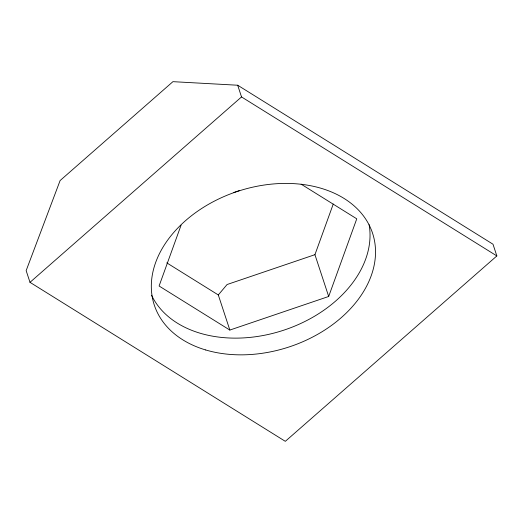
<?xml version="1.0" encoding="UTF-8"?>
<svg xmlns="http://www.w3.org/2000/svg" width="523" height="523" viewBox="0 0 523 523"><rect width="100%" height="100%" fill="white"/><g stroke="black" fill="none" stroke-linecap="round" stroke-linejoin="round"><path stroke-width="0.78" d="M181.063 225.23L159.09 286.003L229.845 330.065L328.686 296.476L356.764 218.823L301.124 184.168M328.686 296.476L314.938 254.668L333.249 204.042M229.845 330.065L218.3 294.946L227.08 284.525L314.938 254.668M30.001 282.335L241.528 96.932L237.684 85.229L172.93 81.666L60.112 180.553L26.15 270.633L30.001 282.335L285.316 441.334L496.85 255.93L492.999 244.221L237.684 85.229M233.866 192.477L239.201 190.666M241.528 96.932L496.85 255.93M166.778 262.866L218.3 294.946M369.114 224.661A114.897 81.948 -18.2 0 1 282.917 330.458A114.897 81.948 -18.2 0 1 151.565 295.24M205.683 349.959A114.897 81.948 -18.2 0 0 375.514 253.439A114.897 81.948 -18.2 0 0 209.076 203.996A114.897 81.948 -18.2 0 0 205.683 349.959"/></g></svg>
